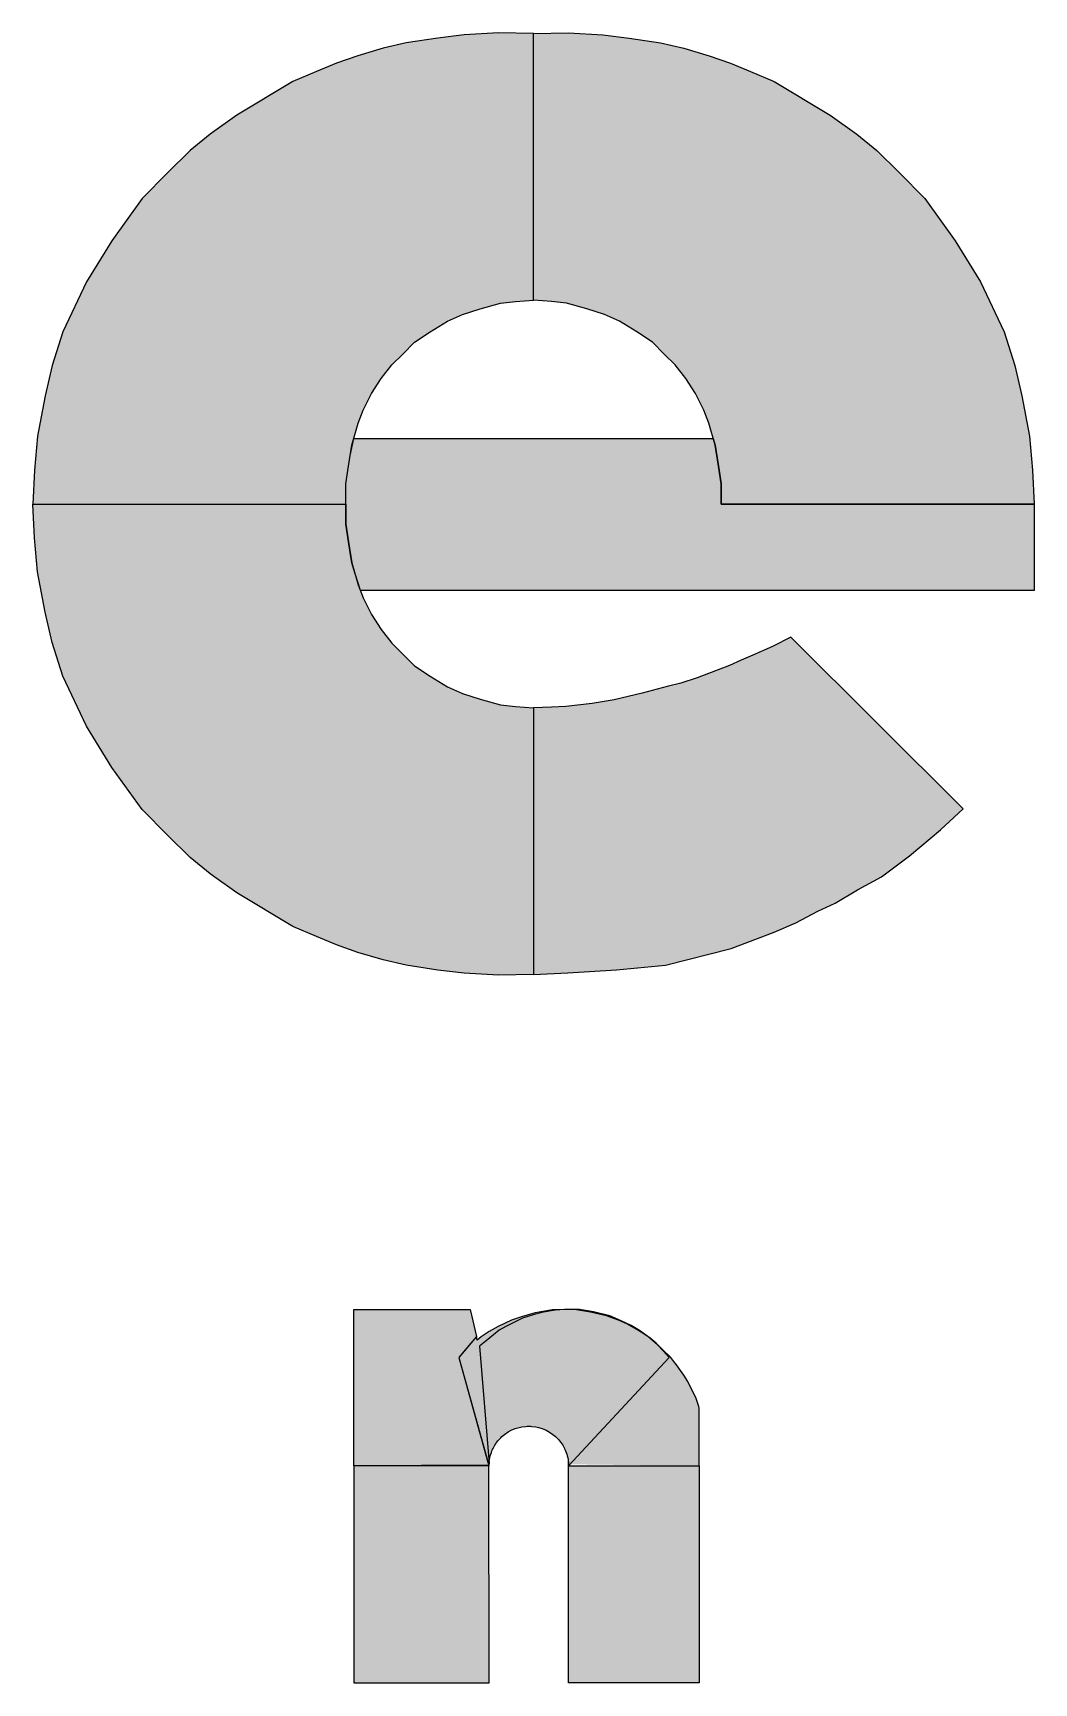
# Model space of a CAD drawing. Extents: x -1789 to 4156, y -3064 to 1391.
# Drawn here: x 3890.83 to 3916.57, y -2676.35 to -2633.94 of the extents above; entities that cross this region are included whole.
import ezdxf

# ---------------------------------------------------------------- set-up
doc = ezdxf.new("R2010")
doc.units = 0
doc.layers.add('15', color=8, linetype='CONTINUOUS')
doc.layers.add('16', color=10, linetype='CONTINUOUS')

msp = doc.modelspace()

# ---------------------------------------------------------------- linework, layer by layer
at = {"layer": '15', "linetype": 'Continuous'}
for points in [[(3901.78225, -2667.98805), (3902.55865, -2670.75745), (3899.0839, -2670.7738), (3899.0839, -2666.7538), (3902.07835, -2666.7538), (3902.23475, -2667.44865), (3901.78225, -2667.98805)], [(3902.5583, -2670.77355), (3902.55865, -2670.75745), (3902.5589, -2670.7447), (3902.55985, -2670.72235), (3902.5608, -2670.7054), (3902.56305, -2670.67895), (3902.566, -2670.65115), (3902.5713, -2670.61205), (3902.5803, -2670.56525), (3902.59095, -2670.5178), (3902.60335, -2670.4756), (3902.6204, -2670.4254), (3902.63505, -2670.3878), (3902.65165, -2670.34985), (3902.66415, -2670.32325), (3902.68795, -2670.27815), (3902.7084, -2670.24325), (3902.7324, -2670.2059), (3902.7555, -2670.17285), (3902.7879, -2670.1302), (3902.82, -2670.09325), (3902.85915, -2670.0521), (3902.891, -2670.0202), (3902.961, -2669.9628), (3903.048, -2669.9019), (3903.13275, -2669.8568), (3903.2341, -2669.8139), (3903.3321, -2669.78455), (3903.4001, -2669.76905), (3903.5024, -2669.7568), (3903.5401, -2669.75455), (3903.57515, -2669.7537), (3903.62215, -2669.75475), (3903.65985, -2669.75705), (3903.76215, -2669.76925), (3903.83015, -2669.78475), (3903.92815, -2669.81415), (3904.02945, -2669.85705), (3904.11425, -2669.90215), (3904.20125, -2669.96305), (3904.2712, -2670.02045), (3904.30305, -2670.0523), (3904.34225, -2670.0935), (3904.37435, -2670.13045), (3904.40675, -2670.17305), (3904.42985, -2670.2061), (3904.45385, -2670.24345), (3904.4743, -2670.2784), (3904.49805, -2670.3235), (3904.5106, -2670.3501), (3904.5272, -2670.388), (3904.54185, -2670.4256), (3904.55885, -2670.4758), (3904.57125, -2670.51805), (3904.58195, -2670.56545), (3904.5909, -2670.61225), (3904.59625, -2670.6514), (3904.59835, -2670.6712), (3904.59835, -2670.7153), (3904.59835, -2670.7314), (3904.59835, -2670.7451), (3904.59835, -2670.757), (3904.59835, -2670.7738), (3907.9639, -2670.7738), (3907.9639, -2669.54075), (3907.9639, -2669.28945), (3907.95205, -2669.2495), (3907.8773, -2669.01545), (3907.75705, -2668.7879), (3907.6689, -2668.6049), (3907.5695, -2668.43835), (3907.4862, -2668.31745), (3907.3841, -2668.17235), (3907.31425, -2668.0864), (3907.23425, -2667.9882), (3907.0244, -2667.7799), (3906.86015, -2667.62285), (3906.70295, -2667.4934), (3906.5373, -2667.3758), (3906.35625, -2667.26385), (3906.1025, -2667.1219), (3905.892, -2667.0299), (3905.5814, -2666.91645), (3905.1731, -2666.82045), (3904.80705, -2666.76325), (3904.49695, -2666.7534), (3904.1887, -2666.766), (3903.7477, -2666.83475), (3903.39455, -2666.9378), (3903.13325, -2667.0257), (3902.79135, -2667.1918), (3902.56015, -2667.3226), (3902.3615, -2667.45605), (3902.25525, -2667.5396), (3902.23475, -2667.44865), (3901.94975, -2667.7884), (3901.78225, -2667.98805), (3902.55835, -2670.7738)], [(3902.5583, -2670.77355), (3902.55865, -2670.75745), (3902.5589, -2670.7447), (3902.55985, -2670.72235), (3902.5608, -2670.7054), (3902.56305, -2670.67895), (3902.566, -2670.65115), (3902.5713, -2670.61205), (3902.5803, -2670.56525), (3902.59095, -2670.5178), (3902.60335, -2670.4756), (3902.6204, -2670.4254), (3902.63505, -2670.3878), (3902.65165, -2670.34985), (3902.66415, -2670.32325), (3902.68795, -2670.27815), (3902.7084, -2670.24325), (3902.7324, -2670.2059), (3902.7555, -2670.17285), (3902.7879, -2670.1302), (3902.82, -2670.09325), (3902.85915, -2670.0521), (3902.891, -2670.0202), (3902.961, -2669.9628), (3903.048, -2669.9019), (3903.13275, -2669.8568), (3903.2341, -2669.8139), (3903.3321, -2669.78455), (3903.4001, -2669.76905), (3903.5024, -2669.7568), (3903.5401, -2669.75455), (3903.57515, -2669.7537), (3903.62215, -2669.75475), (3903.65985, -2669.75705), (3903.76215, -2669.76925), (3903.83015, -2669.78475), (3903.92815, -2669.81415), (3904.02945, -2669.85705), (3904.11425, -2669.90215), (3904.20125, -2669.96305), (3904.2712, -2670.02045), (3904.30305, -2670.0523), (3904.34225, -2670.0935), (3904.37435, -2670.13045), (3904.40675, -2670.17305), (3904.42985, -2670.2061), (3904.45385, -2670.24345), (3904.4743, -2670.2784), (3904.49805, -2670.3235), (3904.5106, -2670.3501), (3904.5272, -2670.388), (3904.54185, -2670.4256), (3904.55885, -2670.4758), (3904.57125, -2670.51805), (3904.58195, -2670.56545), (3904.5909, -2670.61225), (3904.59625, -2670.6514), (3904.5992, -2670.67915), (3904.60145, -2670.7056), (3904.6024, -2670.72255), (3904.60335, -2670.7449), (3904.60355, -2670.75765), (3904.6039, -2670.7738), (3907.18785, -2667.98805), (3907.0471, -2667.82705), (3906.89015, -2667.6627), (3906.76145, -2667.5496), (3906.6399, -2667.44935), (3906.43245, -2667.29645), (3906.21335, -2667.16095), (3905.95425, -2667.04485), (3905.6627, -2666.9178), (3905.2493, -2666.8141), (3904.88325, -2666.7569), (3904.6276, -2666.75345), (3904.5018, -2666.7565), (3904.25685, -2666.7698), (3903.9618, -2666.82215), (3903.6905, -2666.8935), (3903.424, -2666.9744), (3903.19555, -2667.08865), (3902.9957, -2667.19335), (3902.82435, -2667.2885), (3902.6768, -2667.40275), (3902.48645, -2667.5598), (3902.31835, -2667.6981), (3902.5603, -2670.71385)], [(3902.55835, -2670.7738), (3899.0839, -2670.7738), (3899.0839, -2676.3538), (3902.5639, -2676.3538), (3902.55835, -2670.7738)], [(3904.6039, -2670.7738), (3907.9639, -2670.7738), (3907.9639, -2676.3538), (3904.6039, -2676.3538), (3904.6039, -2670.7738)]]:
    msp.add_lwpolyline(points, dxfattribs=at)
for points in [[(3901.78225, -2667.98805), (3899.0839, -2670.7738), (3899.0839, -2666.7538)], [(3901.78225, -2667.98805), (3899.0839, -2666.7538), (3902.07835, -2666.7538)], [(3901.78225, -2667.98805), (3902.07835, -2666.7538), (3902.23475, -2667.44865)], [(3903.7477, -2666.83475), (3903.39455, -2666.9378), (3903.4001, -2669.76905)], [(3903.7477, -2666.83475), (3903.4001, -2669.76905), (3903.5024, -2669.7568)], [(3903.7477, -2666.83475), (3903.5024, -2669.7568), (3903.5024, -2669.7568)], [(3903.7477, -2666.83475), (3903.5024, -2669.7568), (3903.5401, -2669.75455)], [(3903.7477, -2666.83475), (3903.5401, -2669.75455), (3903.57515, -2669.7537)], [(3903.7477, -2666.83475), (3903.57515, -2669.7537), (3903.62215, -2669.75475)], [(3903.7477, -2666.83475), (3903.62215, -2669.75475), (3903.76215, -2669.76925)], [(3903.9618, -2666.82215), (3903.6905, -2666.8935), (3903.76215, -2669.76925)], [(3904.1887, -2666.766), (3903.7477, -2666.83475), (3903.76215, -2669.76925)], [(3904.1887, -2666.766), (3903.76215, -2669.76925), (3903.83015, -2669.78475)], [(3903.9618, -2666.82215), (3903.76215, -2669.76925), (3903.83015, -2669.78475)], [(3904.1887, -2666.766), (3903.83015, -2669.78475), (3903.92815, -2669.81415)], [(3903.9618, -2666.82215), (3903.83015, -2669.78475), (3903.92815, -2669.81415)], [(3904.1887, -2666.766), (3903.92815, -2669.81415), (3904.02945, -2669.85705)], [(3903.9618, -2666.82215), (3903.92815, -2669.81415), (3904.02945, -2669.85705)], [(3904.25685, -2666.7698), (3903.9618, -2666.82215), (3904.02945, -2669.85705)], [(3904.1887, -2666.766), (3904.02945, -2669.85705), (3904.11425, -2669.90215)], [(3904.25685, -2666.7698), (3904.02945, -2669.85705), (3904.11425, -2669.90215)], [(3904.1887, -2666.766), (3904.11425, -2669.90215), (3904.20125, -2669.96305)], [(3904.25685, -2666.7698), (3904.11425, -2669.90215), (3904.20125, -2669.96305)], [(3904.49695, -2666.7534), (3904.1887, -2666.766), (3904.20125, -2669.96305)], [(3904.49695, -2666.7534), (3904.20125, -2669.96305), (3904.2712, -2670.02045)], [(3904.25685, -2666.7698), (3904.20125, -2669.96305), (3904.2712, -2670.02045)], [(3904.5018, -2666.7565), (3904.25685, -2666.7698), (3904.2712, -2670.02045)], [(3904.49695, -2666.7534), (3904.2712, -2670.02045), (3904.2712, -2670.02045)], [(3904.49695, -2666.7534), (3904.2712, -2670.02045), (3904.30305, -2670.0523)], [(3904.5018, -2666.7565), (3904.2712, -2670.02045), (3904.2712, -2670.02045)], [(3904.5018, -2666.7565), (3904.2712, -2670.02045), (3904.30305, -2670.0523)], [(3904.49695, -2666.7534), (3904.30305, -2670.0523), (3904.34225, -2670.0935)], [(3904.5018, -2666.7565), (3904.30305, -2670.0523), (3904.34225, -2670.0935)], [(3904.49695, -2666.7534), (3904.34225, -2670.0935), (3904.37435, -2670.13045)], [(3904.5018, -2666.7565), (3904.34225, -2670.0935), (3904.37435, -2670.13045)], [(3904.49695, -2666.7534), (3904.37435, -2670.13045), (3904.40675, -2670.17305)], [(3904.5018, -2666.7565), (3904.37435, -2670.13045), (3904.40675, -2670.17305)], [(3904.49695, -2666.7534), (3904.40675, -2670.17305), (3904.42985, -2670.2061)], [(3904.5018, -2666.7565), (3904.40675, -2670.17305), (3904.42985, -2670.2061)], [(3904.49695, -2666.7534), (3904.42985, -2670.2061), (3904.45385, -2670.24345)], [(3904.5018, -2666.7565), (3904.42985, -2670.2061), (3904.45385, -2670.24345)], [(3904.49695, -2666.7534), (3904.45385, -2670.24345), (3904.4743, -2670.2784)], [(3904.5018, -2666.7565), (3904.45385, -2670.24345), (3904.4743, -2670.2784)], [(3904.80705, -2666.76325), (3904.49695, -2666.7534), (3904.4743, -2670.2784)], [(3904.5018, -2666.7565), (3904.4743, -2670.2784), (3904.49805, -2670.3235)], [(3904.80705, -2666.76325), (3904.4743, -2670.2784), (3904.49805, -2670.3235)], [(3904.6276, -2666.75345), (3904.5018, -2666.7565), (3904.49805, -2670.3235)], [(3904.6276, -2666.75345), (3904.49805, -2670.3235), (3904.5106, -2670.3501)], [(3904.80705, -2666.76325), (3904.49805, -2670.3235), (3904.5106, -2670.3501)], [(3904.6276, -2666.75345), (3904.5106, -2670.3501), (3904.5272, -2670.388)], [(3904.80705, -2666.76325), (3904.5106, -2670.3501), (3904.5272, -2670.388)], [(3904.6276, -2666.75345), (3904.5272, -2670.388), (3904.55885, -2670.4758)], [(3904.80705, -2666.76325), (3904.5272, -2670.388), (3904.55885, -2670.4758)], [(3904.6276, -2666.75345), (3904.55885, -2670.4758), (3904.55885, -2670.4758)], [(3904.6276, -2666.75345), (3904.55885, -2670.4758), (3904.57125, -2670.51805)], [(3904.80705, -2666.76325), (3904.55885, -2670.4758), (3904.55885, -2670.4758)], [(3904.80705, -2666.76325), (3904.55885, -2670.4758), (3904.57125, -2670.51805)], [(3904.6276, -2666.75345), (3904.57125, -2670.51805), (3904.58195, -2670.56545)], [(3904.80705, -2666.76325), (3904.57125, -2670.51805), (3904.58195, -2670.56545)], [(3904.6276, -2666.75345), (3904.58195, -2670.56545), (3904.5909, -2670.61225)], [(3904.80705, -2666.76325), (3904.58195, -2670.56545), (3904.5909, -2670.61225)], [(3904.6276, -2666.75345), (3904.5909, -2670.61225), (3904.59625, -2670.6514)], [(3904.80705, -2666.76325), (3904.5909, -2670.61225), (3904.59625, -2670.6514)], [(3904.6276, -2666.75345), (3904.59625, -2670.6514), (3904.5992, -2670.67915)], [(3904.80705, -2666.76325), (3904.59625, -2670.6514), (3904.59835, -2670.6712)], [(3904.80705, -2666.76325), (3904.59835, -2670.6712), (3904.59835, -2670.7153)], [(3904.80705, -2666.76325), (3904.59835, -2670.7153), (3907.9639, -2670.7738)], [(3904.6276, -2666.75345), (3904.5992, -2670.67915), (3904.5992, -2670.67915)], [(3904.6276, -2666.75345), (3904.5992, -2670.67915), (3904.60145, -2670.7056)], [(3904.6276, -2666.75345), (3904.60145, -2670.7056), (3904.6024, -2670.72255)], [(3904.6276, -2666.75345), (3904.6024, -2670.72255), (3904.60335, -2670.7449)], [(3907.18785, -2667.98805), (3904.6276, -2666.75345), (3904.60335, -2670.7449)], [(3907.18785, -2667.98805), (3904.88325, -2666.7569), (3904.6276, -2666.75345)], [(3904.80705, -2666.76325), (3907.9639, -2670.7738), (3905.1731, -2666.82045)], [(3907.18785, -2667.98805), (3905.2493, -2666.8141), (3904.88325, -2666.7569)], [(3905.5814, -2666.91645), (3905.1731, -2666.82045), (3907.9639, -2670.7738)], [(3907.18785, -2667.98805), (3905.6627, -2666.9178), (3905.2493, -2666.8141)], [(3902.56015, -2667.3226), (3902.5589, -2670.7447), (3902.79135, -2667.1918)], [(3902.79135, -2667.1918), (3902.55985, -2670.72235), (3902.5589, -2670.7447)], [(3902.55985, -2670.72235), (3902.56305, -2670.67895), (3902.79135, -2667.1918)], [(3902.56305, -2670.67895), (3902.566, -2670.65115), (3902.79135, -2667.1918)], [(3902.566, -2670.65115), (3902.5713, -2670.61205), (3902.79135, -2667.1918)], [(3902.5713, -2670.61205), (3902.5803, -2670.56525), (3902.79135, -2667.1918)], [(3902.5803, -2670.56525), (3902.59095, -2670.5178), (3902.79135, -2667.1918)], [(3902.59095, -2670.5178), (3902.6204, -2670.4254), (3902.79135, -2667.1918)], [(3902.79135, -2667.1918), (3902.6204, -2670.4254), (3902.6204, -2670.4254)], [(3902.6204, -2670.4254), (3902.63505, -2670.3878), (3902.79135, -2667.1918)], [(3902.63505, -2670.3878), (3902.65165, -2670.34985), (3902.79135, -2667.1918)], [(3902.65165, -2670.34985), (3902.66415, -2670.32325), (3902.79135, -2667.1918)], [(3902.66415, -2670.32325), (3902.68795, -2670.27815), (3902.79135, -2667.1918)], [(3902.68795, -2670.27815), (3902.7084, -2670.24325), (3902.79135, -2667.1918)], [(3902.7084, -2670.24325), (3902.7324, -2670.2059), (3902.79135, -2667.1918)], [(3902.7324, -2670.2059), (3902.7555, -2670.17285), (3902.79135, -2667.1918)], [(3902.7555, -2670.17285), (3902.7879, -2670.1302), (3902.79135, -2667.1918)], [(3902.79135, -2667.1918), (3902.7879, -2670.1302), (3903.13325, -2667.0257)], [(3902.7879, -2670.1302), (3902.82, -2670.09325), (3903.13325, -2667.0257)], [(3902.82, -2670.09325), (3902.85915, -2670.0521), (3903.13325, -2667.0257)], [(3902.82, -2670.09325), (3902.9957, -2667.19335), (3902.82435, -2667.2885)], [(3902.85915, -2670.0521), (3902.9957, -2667.19335), (3902.82, -2670.09325)], [(3902.85915, -2670.0521), (3902.961, -2669.9628), (3903.13325, -2667.0257)], [(3902.85915, -2670.0521), (3902.961, -2669.9628), (3902.9957, -2667.19335)], [(3902.961, -2669.9628), (3903.048, -2669.9019), (3903.13325, -2667.0257)], [(3902.961, -2669.9628), (3903.048, -2669.9019), (3902.9957, -2667.19335)], [(3902.9957, -2667.19335), (3903.048, -2669.9019), (3903.19555, -2667.08865)], [(3903.048, -2669.9019), (3903.13275, -2669.8568), (3903.13325, -2667.0257)], [(3903.048, -2669.9019), (3903.13275, -2669.8568), (3903.19555, -2667.08865)], [(3903.13275, -2669.8568), (3903.2341, -2669.8139), (3903.13325, -2667.0257)], [(3903.19555, -2667.08865), (3903.13275, -2669.8568), (3903.2341, -2669.8139)], [(3903.13325, -2667.0257), (3903.2341, -2669.8139), (3903.39455, -2666.9378)], [(3903.424, -2666.9744), (3903.19555, -2667.08865), (3903.2341, -2669.8139)], [(3903.2341, -2669.8139), (3903.3321, -2669.78455), (3903.39455, -2666.9378)], [(3903.424, -2666.9744), (3903.2341, -2669.8139), (3903.3321, -2669.78455)], [(3903.39455, -2666.9378), (3903.3321, -2669.78455), (3903.4001, -2669.76905)], [(3903.424, -2666.9744), (3903.3321, -2669.78455), (3903.4001, -2669.76905)], [(3903.424, -2666.9744), (3903.4001, -2669.76905), (3903.5024, -2669.7568)], [(3903.6905, -2666.8935), (3903.424, -2666.9744), (3903.5024, -2669.7568)], [(3903.6905, -2666.8935), (3903.5024, -2669.7568), (3903.5024, -2669.7568)], [(3903.6905, -2666.8935), (3903.5024, -2669.7568), (3903.5401, -2669.75455)], [(3903.6905, -2666.8935), (3903.5401, -2669.75455), (3903.57515, -2669.7537)], [(3903.6905, -2666.8935), (3903.57515, -2669.7537), (3903.62215, -2669.75475)], [(3903.6905, -2666.8935), (3903.62215, -2669.75475), (3903.76215, -2669.76925)], [(3905.892, -2667.0299), (3905.5814, -2666.91645), (3907.9639, -2670.7738)], [(3907.18785, -2667.98805), (3905.95425, -2667.04485), (3905.6627, -2666.9178)], [(3906.1025, -2667.1219), (3905.892, -2667.0299), (3907.9639, -2670.7738)], [(3907.18785, -2667.98805), (3906.21335, -2667.16095), (3905.95425, -2667.04485)], [(3906.35625, -2667.26385), (3906.1025, -2667.1219), (3907.9639, -2670.7738)], [(3907.18785, -2667.98805), (3906.43245, -2667.29645), (3906.21335, -2667.16095)], [(3906.5373, -2667.3758), (3906.35625, -2667.26385), (3907.9639, -2670.7738)], [(3901.78225, -2667.98805), (3902.23475, -2667.44865), (3901.78225, -2667.98805)], [(3902.23475, -2667.44865), (3901.94975, -2667.7884), (3902.5583, -2670.77355)], [(3902.25525, -2667.5396), (3902.23475, -2667.44865), (3902.5583, -2670.77355)], [(3902.3615, -2667.45605), (3902.25525, -2667.5396), (3902.5583, -2670.77355)], [(3902.48645, -2667.5598), (3902.31835, -2667.6981), (3902.5583, -2670.77355)], [(3902.3615, -2667.45605), (3902.5583, -2670.77355), (3902.56015, -2667.3226)], [(3902.48645, -2667.5598), (3902.5583, -2670.77355), (3902.6768, -2667.40275)], [(3902.5583, -2670.77355), (3902.48645, -2667.5598), (3902.5583, -2670.77355)], [(3902.56015, -2667.3226), (3902.5583, -2670.77355), (3902.5583, -2670.77355)], [(3902.56015, -2667.3226), (3902.5583, -2670.77355), (3902.5583, -2670.77355)], [(3902.5583, -2670.77355), (3902.55865, -2670.75745), (3902.56015, -2667.3226)], [(3902.6768, -2667.40275), (3902.55865, -2670.75745), (3902.5583, -2670.77355)], [(3902.55865, -2670.75745), (3902.5589, -2670.7447), (3902.56015, -2667.3226)], [(3902.6768, -2667.40275), (3902.5589, -2670.7447), (3902.55865, -2670.75745)], [(3902.5589, -2670.7447), (3902.55985, -2670.72235), (3902.6768, -2667.40275)], [(3902.55985, -2670.72235), (3902.56305, -2670.67895), (3902.6768, -2667.40275)], [(3902.56305, -2670.67895), (3902.566, -2670.65115), (3902.6768, -2667.40275)], [(3902.566, -2670.65115), (3902.5713, -2670.61205), (3902.6768, -2667.40275)], [(3902.5713, -2670.61205), (3902.5803, -2670.56525), (3902.6768, -2667.40275)], [(3902.5803, -2670.56525), (3902.59095, -2670.5178), (3902.6768, -2667.40275)], [(3902.59095, -2670.5178), (3902.6204, -2670.4254), (3902.6768, -2667.40275)], [(3902.6768, -2667.40275), (3902.6204, -2670.4254), (3902.6204, -2670.4254)], [(3902.6204, -2670.4254), (3902.63505, -2670.3878), (3902.6768, -2667.40275)], [(3902.63505, -2670.3878), (3902.65165, -2670.34985), (3902.6768, -2667.40275)], [(3902.65165, -2670.34985), (3902.66415, -2670.32325), (3902.6768, -2667.40275)], [(3902.6768, -2667.40275), (3902.66415, -2670.32325), (3902.82435, -2667.2885)], [(3902.66415, -2670.32325), (3902.68795, -2670.27815), (3902.82435, -2667.2885)], [(3902.68795, -2670.27815), (3902.7084, -2670.24325), (3902.82435, -2667.2885)], [(3902.7084, -2670.24325), (3902.7324, -2670.2059), (3902.82435, -2667.2885)], [(3902.7324, -2670.2059), (3902.7555, -2670.17285), (3902.82435, -2667.2885)], [(3902.7879, -2670.1302), (3902.82435, -2667.2885), (3902.7555, -2670.17285)], [(3902.82, -2670.09325), (3902.82435, -2667.2885), (3902.7879, -2670.1302)], [(3907.18785, -2667.98805), (3906.6399, -2667.44935), (3906.43245, -2667.29645)], [(3906.70295, -2667.4934), (3906.5373, -2667.3758), (3907.9639, -2670.7738)], [(3907.18785, -2667.98805), (3906.76145, -2667.5496), (3906.6399, -2667.44935)], [(3906.86015, -2667.62285), (3906.70295, -2667.4934), (3907.9639, -2670.7738)], [(3907.18785, -2667.98805), (3906.89015, -2667.6627), (3906.76145, -2667.5496)], [(3907.0244, -2667.7799), (3906.86015, -2667.62285), (3907.9639, -2670.7738)], [(3907.18785, -2667.98805), (3907.0471, -2667.82705), (3906.89015, -2667.6627)], [(3901.78225, -2667.98805), (3902.55865, -2670.75745), (3899.0839, -2670.7738)], [(3901.94975, -2667.7884), (3901.78225, -2667.98805), (3902.5583, -2670.77355)], [(3907.23425, -2667.9882), (3907.0244, -2667.7799), (3907.9639, -2670.7738)], [(3907.31425, -2668.0864), (3907.23425, -2667.9882), (3907.9639, -2670.7738)], [(3907.3841, -2668.17235), (3907.31425, -2668.0864), (3907.9639, -2670.7738)], [(3907.4862, -2668.31745), (3907.3841, -2668.17235), (3907.9639, -2670.7738)], [(3907.5695, -2668.43835), (3907.4862, -2668.31745), (3907.9639, -2670.7738)], [(3907.6689, -2668.6049), (3907.5695, -2668.43835), (3907.9639, -2670.7738)], [(3907.75705, -2668.7879), (3907.6689, -2668.6049), (3907.9639, -2670.7738)], [(3907.8773, -2669.01545), (3907.75705, -2668.7879), (3907.9639, -2670.7738)], [(3907.9639, -2669.28945), (3907.8773, -2669.01545), (3907.9639, -2670.7738)], [(3907.9639, -2669.54075), (3907.9639, -2669.28945), (3907.9639, -2670.7738)], [(3907.9639, -2670.7738), (3907.9639, -2669.28945), (3907.9639, -2669.28945)], [(3902.55835, -2670.7738), (3899.0839, -2670.7738), (3899.0839, -2676.3538)], [(3902.55835, -2670.7738), (3899.0839, -2676.3538), (3902.5639, -2676.3538)], [(3902.5583, -2670.77355), (3902.5583, -2670.77355), (3902.5583, -2670.77355)], [(3902.55835, -2670.7738), (3902.5639, -2676.3538), (3902.55835, -2670.7738)], [(3907.9639, -2670.7738), (3904.59835, -2670.7153), (3904.59835, -2670.7153)], [(3907.9639, -2670.7738), (3904.59835, -2670.7153), (3904.59835, -2670.7153)], [(3904.59835, -2670.7153), (3904.59835, -2670.7314), (3907.9639, -2670.7738)], [(3904.6039, -2670.7738), (3907.9639, -2670.7738), (3907.9639, -2676.3538)], [(3904.6039, -2670.7738), (3907.9639, -2676.3538), (3904.6039, -2676.3538)], [(3904.6039, -2670.7738), (3904.6039, -2676.3538), (3904.6039, -2670.7738)]]:
    msp.add_solid(points, dxfattribs=at)
at = {"layer": '16', "linetype": 'Continuous'}
for points in [[(3898.87795, -2646.04905), (3898.87795, -2645.5316), (3898.947, -2645.07485), (3899.0297, -2644.53725), (3899.19685, -2643.97405), (3899.32505, -2643.6403), (3899.5388, -2643.2092), (3899.78825, -2642.82205), (3900.06425, -2642.4728), (3900.34365, -2642.1934), (3900.6439, -2641.89315), (3901.0484, -2641.6221), (3901.4957, -2641.34995), (3901.87405, -2641.1801), (3902.3328, -2641.02995), (3902.8582, -2640.88815), (3903.24185, -2640.84645), (3903.7031, -2640.8077), (3903.70335, -2633.9589), (3902.8041, -2633.94205), (3901.9227, -2633.9923), (3901.24645, -2634.0707), (3900.433, -2634.1941), (3899.84025, -2634.332), (3899.1854, -2634.52495), (3898.634, -2634.71795), (3898.12395, -2634.93165), (3897.51735, -2635.1867), (3896.07655, -2636.0512), (3895.3905, -2636.54545), (3894.87235, -2636.9599), (3894.3035, -2637.52875), (3893.6386, -2638.1936), (3892.85955, -2639.2801), (3892.21055, -2640.34205), (3891.60095, -2641.62035), (3891.3256, -2642.4856), (3891.1486, -2643.27225), (3890.94875, -2644.3066), (3890.8733, -2645.17985), (3890.83235, -2646.04905), (3898.87795, -2646.04905)], [(3908.5283, -2646.04905), (3908.5283, -2645.5316), (3908.45925, -2645.07485), (3908.37655, -2644.53725), (3908.2094, -2643.97405), (3908.0812, -2643.6403), (3907.86745, -2643.2092), (3907.618, -2642.82205), (3907.342, -2642.4728), (3907.0626, -2642.1934), (3906.76235, -2641.89315), (3906.35785, -2641.6221), (3905.91055, -2641.34995), (3905.53215, -2641.1801), (3905.07345, -2641.02995), (3904.548, -2640.88815), (3904.16435, -2640.84645), (3903.7031, -2640.8077), (3903.70285, -2633.9589), (3904.6021, -2633.94205), (3905.4835, -2633.9923), (3906.15975, -2634.0707), (3906.9732, -2634.1941), (3907.566, -2634.332), (3908.2208, -2634.52495), (3908.77225, -2634.71795), (3909.2823, -2634.93165), (3909.88885, -2635.1867), (3911.3297, -2636.0512), (3912.0157, -2636.54545), (3912.5339, -2636.9599), (3913.10275, -2637.52875), (3913.7676, -2638.1936), (3914.5467, -2639.2801), (3915.19565, -2640.34205), (3915.8053, -2641.62035), (3916.08065, -2642.4856), (3916.2576, -2643.27225), (3916.4575, -2644.3066), (3916.53295, -2645.17985), (3916.5739, -2646.04905), (3908.5283, -2646.04905)], [(3908.5283, -2646.04905), (3916.5739, -2646.04905), (3916.5739, -2648.2691), (3901.23055, -2648.2691), (3899.2526, -2648.2691), (3899.11325, -2647.84245), (3899.0297, -2647.56085), (3898.98835, -2647.29205), (3898.947, -2647.0232), (3898.87795, -2646.5665), (3898.87795, -2646.30775), (3898.87795, -2645.7903), (3898.87795, -2645.5316), (3898.947, -2645.07485), (3898.98835, -2644.80605), (3899.0796, -2644.3691), (3908.32665, -2644.3691), (3908.37655, -2644.53725), (3908.45925, -2645.07485), (3908.4938, -2645.3032), (3908.5283, -2645.5316), (3908.5283, -2646.04905)], [(3898.87795, -2646.04905), (3898.87795, -2646.5665), (3898.947, -2647.0232), (3899.0297, -2647.56085), (3899.19685, -2648.124), (3899.32505, -2648.45775), (3899.5388, -2648.8889), (3899.78825, -2649.276), (3900.06425, -2649.62525), (3900.34365, -2649.90465), (3900.6439, -2650.2049), (3901.0484, -2650.47595), (3901.4957, -2650.7481), (3901.87405, -2650.918), (3902.3328, -2651.0681), (3902.8582, -2651.2099), (3903.24185, -2651.2516), (3903.7031, -2651.29035), (3903.70335, -2658.1392), (3902.8041, -2658.15605), (3901.9227, -2658.1058), (3901.24645, -2658.02735), (3900.433, -2657.90395), (3899.84025, -2657.7661), (3899.1854, -2657.5731), (3898.634, -2657.3801), (3898.12395, -2657.16645), (3897.51735, -2656.9114), (3896.07655, -2656.04685), (3895.3905, -2655.55265), (3894.87235, -2655.1382), (3894.3035, -2654.56935), (3893.6386, -2653.90445), (3892.85955, -2652.818), (3892.21055, -2651.75605), (3891.60095, -2650.47775), (3891.3256, -2649.61245), (3891.1486, -2648.8258), (3890.94875, -2647.79145), (3890.8733, -2646.91825), (3890.83235, -2646.04905), (3898.87795, -2646.04905)], [(3903.70335, -2658.1392), (3904.58995, -2658.09795), (3905.83885, -2658.01995), (3907.10155, -2657.89965), (3908.7846, -2657.47675), (3909.88925, -2657.05565), (3910.4526, -2656.81505), (3911.01095, -2656.51865), (3911.46115, -2656.30645), (3912.0364, -2655.96335), (3912.652, -2655.6303), (3913.3685, -2655.09545), (3914.166, -2654.4233), (3914.7544, -2653.88785), (3910.3217, -2649.4691), (3909.8491, -2649.7122), (3909.3416, -2649.9349), (3909.04645, -2650.06435), (3908.7461, -2650.199), (3907.9123, -2650.5201), (3907.48765, -2650.65475), (3907.1407, -2650.7376), (3906.49335, -2650.91365), (3905.77355, -2651.08455), (3905.20905, -2651.17425), (3904.53065, -2651.25545), (3904.1664, -2651.275), (3903.7031, -2651.29035), (3903.70335, -2658.1392)]]:
    msp.add_lwpolyline(points, dxfattribs=at)
for points in [[(3900.433, -2634.1941), (3900.6439, -2641.89315), (3901.24645, -2634.0707)], [(3900.6439, -2641.89315), (3901.0484, -2641.6221), (3901.24645, -2634.0707)], [(3901.0484, -2641.6221), (3901.4957, -2641.34995), (3901.24645, -2634.0707)], [(3901.4957, -2641.34995), (3901.9227, -2633.9923), (3901.24645, -2634.0707)], [(3901.4957, -2641.34995), (3901.87405, -2641.1801), (3901.9227, -2633.9923)], [(3901.87405, -2641.1801), (3902.3328, -2641.02995), (3901.9227, -2633.9923)], [(3901.9227, -2633.9923), (3902.3328, -2641.02995), (3902.8041, -2633.94205)], [(3902.3328, -2641.02995), (3902.8582, -2640.88815), (3902.8041, -2633.94205)], [(3902.8041, -2633.94205), (3902.8582, -2640.88815), (3903.70335, -2633.9589)], [(3902.8582, -2640.88815), (3903.24185, -2640.84645), (3903.70335, -2633.9589)], [(3903.70335, -2633.9589), (3903.24185, -2640.84645), (3903.7031, -2640.8077)], [(3903.7031, -2640.8077), (3903.70285, -2633.9589), (3904.6021, -2633.94205)], [(3904.16435, -2640.84645), (3903.7031, -2640.8077), (3904.6021, -2633.94205)], [(3904.548, -2640.88815), (3904.16435, -2640.84645), (3904.6021, -2633.94205)], [(3904.548, -2640.88815), (3904.6021, -2633.94205), (3905.07345, -2641.02995)], [(3904.6021, -2633.94205), (3905.4835, -2633.9923), (3905.07345, -2641.02995)], [(3905.4835, -2633.9923), (3905.53215, -2641.1801), (3905.07345, -2641.02995)], [(3905.53215, -2641.1801), (3905.4835, -2633.9923), (3906.15975, -2634.0707)], [(3905.91055, -2641.34995), (3905.53215, -2641.1801), (3906.15975, -2634.0707)], [(3906.35785, -2641.6221), (3905.91055, -2641.34995), (3906.15975, -2634.0707)], [(3906.9732, -2634.1941), (3906.35785, -2641.6221), (3906.15975, -2634.0707)], [(3898.634, -2634.71795), (3898.87795, -2645.5316), (3899.1854, -2634.52495)], [(3899.1854, -2634.52495), (3898.87795, -2645.5316), (3898.947, -2645.07485)], [(3898.947, -2645.07485), (3899.0297, -2644.53725), (3899.1854, -2634.52495)], [(3899.0297, -2644.53725), (3899.19685, -2643.97405), (3899.1854, -2634.52495)], [(3899.1854, -2634.52495), (3899.19685, -2643.97405), (3899.84025, -2634.332)], [(3899.19685, -2643.97405), (3899.32505, -2643.6403), (3899.84025, -2634.332)], [(3899.84025, -2634.332), (3899.32505, -2643.6403), (3899.5388, -2643.2092)], [(3899.78825, -2642.82205), (3899.84025, -2634.332), (3899.5388, -2643.2092)], [(3900.06425, -2642.4728), (3899.84025, -2634.332), (3899.78825, -2642.82205)], [(3900.06425, -2642.4728), (3900.433, -2634.1941), (3899.84025, -2634.332)], [(3900.34365, -2642.1934), (3900.433, -2634.1941), (3900.06425, -2642.4728)], [(3900.34365, -2642.1934), (3900.6439, -2641.89315), (3900.433, -2634.1941)], [(3906.9732, -2634.1941), (3906.76235, -2641.89315), (3906.35785, -2641.6221)], [(3907.0626, -2642.1934), (3906.76235, -2641.89315), (3906.9732, -2634.1941)], [(3907.566, -2634.332), (3907.0626, -2642.1934), (3906.9732, -2634.1941)], [(3907.342, -2642.4728), (3907.0626, -2642.1934), (3907.566, -2634.332)], [(3907.618, -2642.82205), (3907.342, -2642.4728), (3907.566, -2634.332)], [(3908.2208, -2634.52495), (3907.618, -2642.82205), (3907.566, -2634.332)], [(3908.2208, -2634.52495), (3907.86745, -2643.2092), (3907.618, -2642.82205)], [(3908.2208, -2634.52495), (3908.0812, -2643.6403), (3907.86745, -2643.2092)], [(3908.2208, -2634.52495), (3908.2094, -2643.97405), (3908.0812, -2643.6403)], [(3908.2208, -2634.52495), (3908.37655, -2644.53725), (3908.2094, -2643.97405)], [(3908.77225, -2634.71795), (3908.37655, -2644.53725), (3908.2208, -2634.52495)], [(3898.12395, -2634.93165), (3897.51735, -2635.1867), (3898.87795, -2646.04905)], [(3898.12395, -2634.93165), (3898.87795, -2646.04905), (3898.634, -2634.71795)], [(3898.634, -2634.71795), (3898.87795, -2646.04905), (3898.87795, -2645.5316)], [(3908.77225, -2634.71795), (3908.45925, -2645.07485), (3908.37655, -2644.53725)], [(3908.77225, -2634.71795), (3908.5283, -2645.5316), (3908.45925, -2645.07485)], [(3916.5739, -2646.04905), (3908.5283, -2646.04905), (3908.77225, -2634.71795)], [(3908.77225, -2634.71795), (3908.5283, -2646.04905), (3908.5283, -2645.5316)], [(3916.5739, -2646.04905), (3908.77225, -2634.71795), (3909.2823, -2634.93165)], [(3916.5739, -2646.04905), (3909.2823, -2634.93165), (3909.88885, -2635.1867)], [(3898.87795, -2646.04905), (3897.51735, -2635.1867), (3896.07655, -2636.0512)], [(3916.5739, -2646.04905), (3909.88885, -2635.1867), (3911.3297, -2636.0512)], [(3898.87795, -2646.04905), (3896.07655, -2636.0512), (3895.3905, -2636.54545)], [(3916.5739, -2646.04905), (3911.3297, -2636.0512), (3912.0157, -2636.54545)], [(3898.87795, -2646.04905), (3895.3905, -2636.54545), (3894.87235, -2636.9599)], [(3916.5739, -2646.04905), (3912.0157, -2636.54545), (3912.5339, -2636.9599)], [(3898.87795, -2646.04905), (3894.87235, -2636.9599), (3894.3035, -2637.52875)], [(3916.5739, -2646.04905), (3912.5339, -2636.9599), (3913.10275, -2637.52875)], [(3898.87795, -2646.04905), (3894.3035, -2637.52875), (3893.6386, -2638.1936)], [(3916.5739, -2646.04905), (3913.10275, -2637.52875), (3913.7676, -2638.1936)], [(3898.87795, -2646.04905), (3893.6386, -2638.1936), (3892.85955, -2639.2801)], [(3916.5739, -2646.04905), (3913.7676, -2638.1936), (3914.5467, -2639.2801)], [(3898.87795, -2646.04905), (3892.85955, -2639.2801), (3892.21055, -2640.34205)], [(3916.5739, -2646.04905), (3914.5467, -2639.2801), (3915.19565, -2640.34205)], [(3898.87795, -2646.04905), (3892.21055, -2640.34205), (3891.60095, -2641.62035)], [(3916.5739, -2646.04905), (3915.19565, -2640.34205), (3915.8053, -2641.62035)], [(3898.87795, -2646.04905), (3891.60095, -2641.62035), (3891.3256, -2642.4856)], [(3916.5739, -2646.04905), (3915.8053, -2641.62035), (3916.08065, -2642.4856)], [(3898.87795, -2646.04905), (3891.3256, -2642.4856), (3891.1486, -2643.27225)], [(3916.5739, -2646.04905), (3916.08065, -2642.4856), (3916.2576, -2643.27225)], [(3898.87795, -2646.04905), (3891.1486, -2643.27225), (3890.94875, -2644.3066)], [(3916.5739, -2646.04905), (3916.2576, -2643.27225), (3916.4575, -2644.3066)], [(3898.87795, -2646.04905), (3890.94875, -2644.3066), (3890.8733, -2645.17985)], [(3908.5283, -2646.04905), (3898.98835, -2644.80605), (3899.0796, -2644.3691)], [(3908.5283, -2646.04905), (3899.0796, -2644.3691), (3908.32665, -2644.3691)], [(3908.5283, -2646.04905), (3908.32665, -2644.3691), (3908.37655, -2644.53725)], [(3916.5739, -2646.04905), (3916.4575, -2644.3066), (3916.53295, -2645.17985)], [(3908.5283, -2646.04905), (3908.37655, -2644.53725), (3908.45925, -2645.07485)], [(3898.87795, -2646.04905), (3890.8733, -2645.17985), (3890.83235, -2646.04905)], [(3908.5283, -2646.04905), (3898.87795, -2645.5316), (3898.947, -2645.07485)], [(3908.5283, -2646.04905), (3898.947, -2645.07485), (3898.98835, -2644.80605)], [(3908.5283, -2646.04905), (3908.45925, -2645.07485), (3908.4938, -2645.3032)], [(3908.5283, -2646.04905), (3898.87795, -2645.7903), (3898.87795, -2645.5316)], [(3908.5283, -2646.04905), (3908.4938, -2645.3032), (3908.5283, -2645.5316)], [(3908.5283, -2646.04905), (3908.5283, -2645.5316), (3908.5283, -2646.04905)], [(3898.87795, -2646.04905), (3890.8733, -2646.91825), (3890.83235, -2646.04905)], [(3898.87795, -2646.04905), (3890.94875, -2647.79145), (3890.8733, -2646.91825)], [(3898.87795, -2646.04905), (3891.1486, -2648.8258), (3890.94875, -2647.79145)], [(3898.87795, -2646.04905), (3891.3256, -2649.61245), (3891.1486, -2648.8258)], [(3898.87795, -2646.04905), (3891.60095, -2650.47775), (3891.3256, -2649.61245)], [(3898.87795, -2646.04905), (3892.21055, -2651.75605), (3891.60095, -2650.47775)], [(3898.87795, -2646.04905), (3892.85955, -2652.818), (3892.21055, -2651.75605)], [(3898.87795, -2646.04905), (3893.6386, -2653.90445), (3892.85955, -2652.818)], [(3898.87795, -2646.04905), (3894.3035, -2654.56935), (3893.6386, -2653.90445)], [(3898.87795, -2646.04905), (3894.87235, -2655.1382), (3894.3035, -2654.56935)], [(3898.87795, -2646.04905), (3895.3905, -2655.55265), (3894.87235, -2655.1382)], [(3898.87795, -2646.04905), (3896.07655, -2656.04685), (3895.3905, -2655.55265)], [(3898.87795, -2646.04905), (3897.51735, -2656.9114), (3896.07655, -2656.04685)], [(3898.12395, -2657.16645), (3897.51735, -2656.9114), (3898.87795, -2646.04905)], [(3898.12395, -2657.16645), (3898.87795, -2646.04905), (3898.634, -2657.3801)], [(3898.634, -2657.3801), (3898.87795, -2646.04905), (3898.87795, -2646.5665)], [(3908.5283, -2646.04905), (3898.87795, -2646.30775), (3898.87795, -2645.7903)], [(3908.5283, -2646.04905), (3898.947, -2647.0232), (3898.87795, -2646.5665)], [(3908.5283, -2646.04905), (3898.87795, -2646.5665), (3898.87795, -2646.30775)], [(3908.5283, -2646.04905), (3898.98835, -2647.29205), (3898.947, -2647.0232)], [(3908.5283, -2646.04905), (3899.0297, -2647.56085), (3898.98835, -2647.29205)], [(3908.5283, -2646.04905), (3899.11325, -2647.84245), (3899.0297, -2647.56085)], [(3908.5283, -2646.04905), (3899.2526, -2648.2691), (3899.11325, -2647.84245)], [(3908.5283, -2646.04905), (3901.23055, -2648.2691), (3899.2526, -2648.2691)], [(3908.5283, -2646.04905), (3916.5739, -2648.2691), (3901.23055, -2648.2691)], [(3908.5283, -2646.04905), (3916.5739, -2646.04905), (3916.5739, -2648.2691)], [(3898.634, -2657.3801), (3898.87795, -2646.5665), (3899.1854, -2657.5731)], [(3899.1854, -2657.5731), (3898.87795, -2646.5665), (3898.947, -2647.0232)], [(3898.947, -2647.0232), (3899.0297, -2647.56085), (3899.1854, -2657.5731)], [(3899.0297, -2647.56085), (3899.19685, -2648.124), (3899.1854, -2657.5731)], [(3899.1854, -2657.5731), (3899.19685, -2648.124), (3899.84025, -2657.7661)], [(3899.19685, -2648.124), (3899.32505, -2648.45775), (3899.84025, -2657.7661)], [(3899.84025, -2657.7661), (3899.32505, -2648.45775), (3899.5388, -2648.8889)], [(3899.78825, -2649.276), (3899.84025, -2657.7661), (3899.5388, -2648.8889)], [(3900.06425, -2649.62525), (3899.84025, -2657.7661), (3899.78825, -2649.276)], [(3900.06425, -2649.62525), (3900.433, -2657.90395), (3899.84025, -2657.7661)], [(3900.34365, -2649.90465), (3900.433, -2657.90395), (3900.06425, -2649.62525)], [(3903.70335, -2658.1392), (3914.7544, -2653.88785), (3910.3217, -2649.4691)], [(3903.70335, -2658.1392), (3910.3217, -2649.4691), (3909.8491, -2649.7122)], [(3903.70335, -2658.1392), (3909.8491, -2649.7122), (3909.3416, -2649.9349)], [(3900.34365, -2649.90465), (3900.6439, -2650.2049), (3900.433, -2657.90395)], [(3900.433, -2657.90395), (3900.6439, -2650.2049), (3901.24645, -2658.02735)], [(3900.6439, -2650.2049), (3901.0484, -2650.47595), (3901.24645, -2658.02735)], [(3903.70335, -2658.1392), (3909.3416, -2649.9349), (3909.04645, -2650.06435)], [(3903.70335, -2658.1392), (3909.04645, -2650.06435), (3908.7461, -2650.199)], [(3903.70335, -2658.1392), (3908.7461, -2650.199), (3907.9123, -2650.5201)], [(3901.0484, -2650.47595), (3901.4957, -2650.7481), (3901.24645, -2658.02735)], [(3903.70335, -2658.1392), (3907.9123, -2650.5201), (3907.48765, -2650.65475)], [(3903.70335, -2658.1392), (3907.48765, -2650.65475), (3907.1407, -2650.7376)], [(3901.4957, -2650.7481), (3901.9227, -2658.1058), (3901.24645, -2658.02735)], [(3901.4957, -2650.7481), (3901.87405, -2650.918), (3901.9227, -2658.1058)], [(3901.87405, -2650.918), (3902.3328, -2651.0681), (3901.9227, -2658.1058)], [(3901.9227, -2658.1058), (3902.3328, -2651.0681), (3902.8041, -2658.15605)], [(3902.3328, -2651.0681), (3902.8582, -2651.2099), (3902.8041, -2658.15605)], [(3903.70335, -2658.1392), (3907.1407, -2650.7376), (3906.49335, -2650.91365)], [(3903.70335, -2658.1392), (3906.49335, -2650.91365), (3905.77355, -2651.08455)], [(3903.70335, -2658.1392), (3905.77355, -2651.08455), (3905.20905, -2651.17425)], [(3902.8041, -2658.15605), (3902.8582, -2651.2099), (3903.70335, -2658.1392)], [(3902.8582, -2651.2099), (3903.24185, -2651.2516), (3903.70335, -2658.1392)], [(3903.70335, -2658.1392), (3903.24185, -2651.2516), (3903.7031, -2651.29035)], [(3903.70335, -2658.1392), (3904.1664, -2651.275), (3903.7031, -2651.29035)], [(3903.70335, -2658.1392), (3903.7031, -2651.29035), (3903.70335, -2658.1392)], [(3903.70335, -2658.1392), (3905.20905, -2651.17425), (3904.53065, -2651.25545)], [(3903.70335, -2658.1392), (3904.53065, -2651.25545), (3904.1664, -2651.275)], [(3903.70335, -2658.1392), (3914.166, -2654.4233), (3914.7544, -2653.88785)], [(3903.70335, -2658.1392), (3913.3685, -2655.09545), (3914.166, -2654.4233)], [(3903.70335, -2658.1392), (3912.652, -2655.6303), (3913.3685, -2655.09545)], [(3903.70335, -2658.1392), (3912.0364, -2655.96335), (3912.652, -2655.6303)], [(3903.70335, -2658.1392), (3911.46115, -2656.30645), (3912.0364, -2655.96335)], [(3903.70335, -2658.1392), (3911.01095, -2656.51865), (3911.46115, -2656.30645)], [(3903.70335, -2658.1392), (3910.4526, -2656.81505), (3911.01095, -2656.51865)], [(3903.70335, -2658.1392), (3909.88925, -2657.05565), (3910.4526, -2656.81505)], [(3903.70335, -2658.1392), (3908.7846, -2657.47675), (3909.88925, -2657.05565)], [(3903.70335, -2658.1392), (3907.10155, -2657.89965), (3908.7846, -2657.47675)], [(3903.70335, -2658.1392), (3905.83885, -2658.01995), (3907.10155, -2657.89965)], [(3903.70335, -2658.1392), (3904.58995, -2658.09795), (3905.83885, -2658.01995)]]:
    msp.add_solid(points, dxfattribs=at)

doc.saveas('drawing.dxf')
